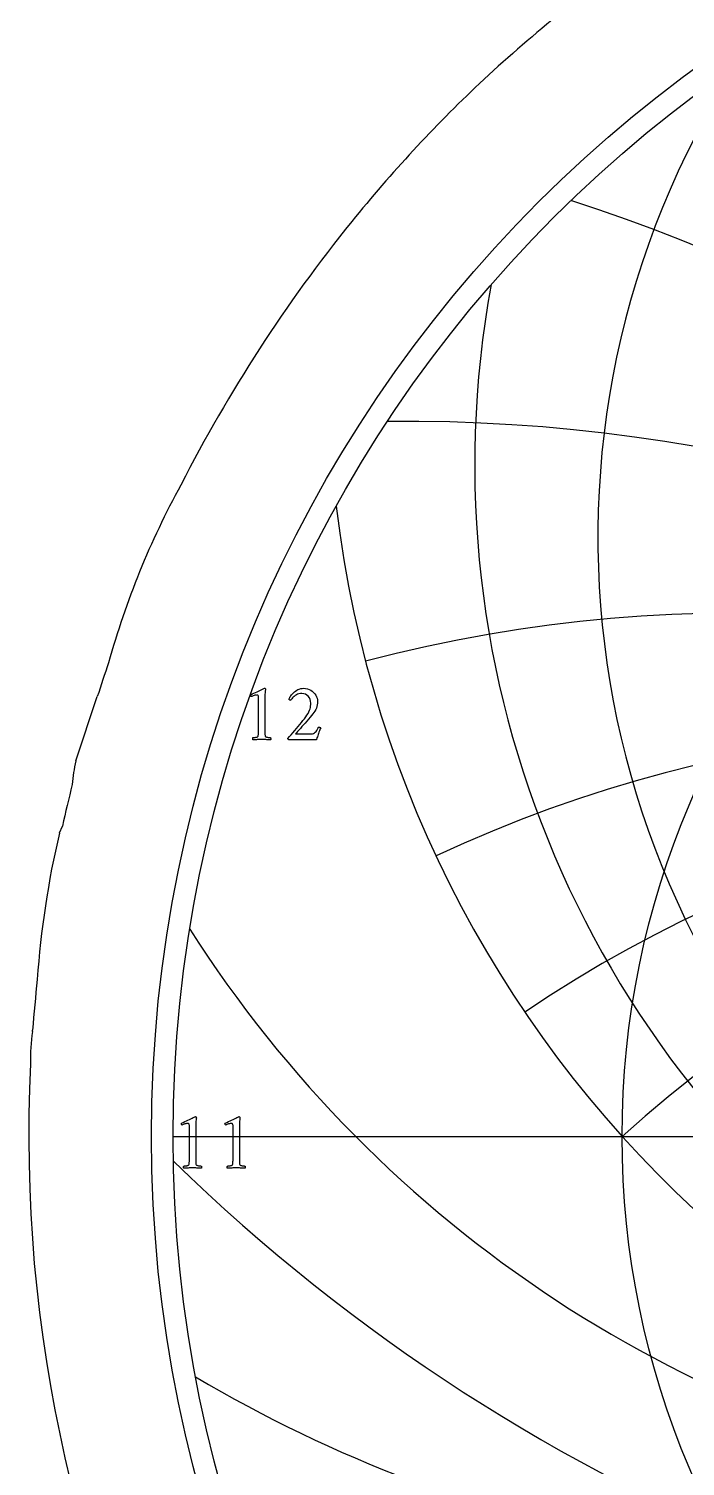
# Model space of a CAD drawing. Header units: millimetres. Extents: x -50 to 50, y -50 to 64.
# Drawn here: x -50 to -27.27, y -11.42 to 38.34 of the extents above; entities that cross this region are included whole.
import ezdxf

# ---------------------------------------------------------------- set-up
doc = ezdxf.new("R2010")
doc.units = ezdxf.units.MM
for name, color, linetype in [('CUT_OUTER', 1, 'Continuous'), ('ENGRAVE', 7, 'Continuous'), ('ENGRAVE_FINE', 8, 'Continuous'), ('GUIDE', 3, 'Continuous'), ('TEXT', 5, 'Continuous')]:
    doc.layers.add(name, color=color, linetype=linetype)

msp = doc.modelspace()

# ---------------------------------------------------------------- linework, layer by layer
at = {"layer": 'CUT_OUTER'}
for points in [[(-48.3675, 12.9985), (-47.6264, 15.2218)], [(-48.9384, 10.501), (-48.9372, 10.5038), (-48.8331, 10.7383)], [(-49.8683, 3.6253), (-49.8645, 3.6782)]]:
    msp.add_lwpolyline(points, dxfattribs=at)
for centre, radius, start, end in [((3.2886, -4.0215), 55.2978, 125.60916, 132.96122), ((-1.0668, 1.1682), 48.533, 133.37373, 141.06052), ((1.9668, -1.2552), 52.4156, 141.08421, 152.99027), ((-19.5869, 8.734), 28.69, 151.21509, 164.50645), ((-2.8089, 0.9361), 47.0393, 160.80997, 162.32013), ((-43.5897, 11.8403), 4.9161, 166.37377, 176.06488), ((-1.1332, 0.2704), 48.835, 165.88747, 167.62253), ((-17.8996, 3.2202), 31.8813, 166.79873, 176.03037), ((-0.6288, 0.0522), 49.369, 173.74957, 175.78799), ((0, -0.0002), 49.9998, 177.11535, 4.43206), ((-43.7761, 2.6938), 6.163, 171.30666, 181.65282)]:
    msp.add_arc(centre, radius, start, end, dxfattribs=at)
at = {"layer": 'ENGRAVE'}
msp.add_lwpolyline([(-45, 0), (45, 0)], dxfattribs=at)
for radius in [45, 29.4565]:
    msp.add_circle((0, 0), radius, dxfattribs=at)
for centre, radius, start, end in [((0, 20.7246), 30.2956, 147.33942, 32.66058), ((0, 23.2522), 34.5595, 169.60534, 10.39466), ((0, 26.5228), 39.6377, 186.81771, 353.18229), ((0, -32.7148), 44.0221, 48, 132), ((0, -32.7148), 44.0221, 48, 132), ((-8.1292, 30.3385), 43.0603, 212.55128, 260.88684), ((-19.4199, 33.6363), 48.7465, 239.41555, 278.08399)]:
    msp.add_arc(centre, radius, start, end, dxfattribs=at)
at = {"layer": 'ENGRAVE_FINE'}
for centre, radius, start, end in [((-52.4635, -32.7148), 68.4862, 18.409528, 71.93986), ((-52.4635, -32.7148), 68.4862, 18.409528, 71.93986), ((-36.9389, -32.7148), 57.4667, 23.457516, 90.642678), ((-36.9389, -32.7148), 57.4667, 23.457516, 90.642678), ((-25.4162, -32.7148), 50.8323, 28.83188, 104.72415), ((-25.4162, -32.7148), 50.8323, 28.83188, 104.72415), ((-16.0227, -32.7148), 46.8473, 34.62999, 115.09932), ((-16.0227, -32.7148), 46.8473, 34.62999, 115.09932), ((-7.7623, -32.7148), 44.7012, 40.97049, 124.0989), ((-7.7623, -32.7148), 44.7012, 40.97049, 124.0989), ((0, 45.402), 64.5313, 225.796451, 314.203549)]:
    msp.add_arc(centre, radius, start, end, dxfattribs=at)
at = {"layer": 'GUIDE'}
msp.add_circle((0, 0), 45.75, dxfattribs=at)
at = {"layer": 'TEXT'}
for points in [[(-42.0445, 14.0535), (-42.0445, 15.1748), (-42.0453, 15.2023), (-42.0477, 15.2252), (-42.0517, 15.2434), (-42.0572, 15.2571), (-42.0648, 15.267), (-42.0746, 15.2741), (-42.0868, 15.2784), (-42.1012, 15.2798), (-42.119, 15.2785), (-42.141, 15.2745), (-42.1672, 15.2678), (-42.1978, 15.2585), (-42.2285, 15.2483), (-42.2552, 15.239), (-42.2781, 15.2306), (-42.2971, 15.223), (-42.3083, 15.2335), (-42.3163, 15.245), (-42.3211, 15.2576), (-42.3227, 15.2713), (-42.3227, 15.2715), (-42.3227, 15.272), (-42.3227, 15.2729), (-42.3227, 15.2741), (-42.3223, 15.2793), (-42.3212, 15.2834), (-42.3195, 15.2864), (-42.317, 15.2883), (-42.2605, 15.314), (-42.2045, 15.3398), (-42.1491, 15.3658), (-42.0941, 15.3919), (-42.0418, 15.417), (-41.9941, 15.4398), (-41.951, 15.4603), (-41.9125, 15.4785), (-41.8806, 15.4934), (-41.8575, 15.5041), (-41.843, 15.5105), (-41.8372, 15.5126), (-41.8316, 15.5126), (-41.825, 15.5115), (-41.8195, 15.5083), (-41.8151, 15.503), (-41.8117, 15.4956), (-41.809, 15.4874), (-41.8067, 15.4799), (-41.8048, 15.4732), (-41.8032, 15.4672), (-41.8039, 15.4628), (-41.806, 15.4498), (-41.8096, 15.428), (-41.8145, 15.3976), (-41.8195, 15.3592), (-41.8231, 15.3135), (-41.8252, 15.2606), (-41.8259, 15.2003), (-41.8259, 14.0535), (-41.8258, 14.0228), (-41.8255, 13.9932), (-41.8251, 13.9646), (-41.8245, 13.9371), (-41.8231, 13.9114), (-41.8206, 13.8881), (-41.8168, 13.8674), (-41.8117, 13.8491), (-41.8069, 13.8422), (-41.7982, 13.8356), (-41.7856, 13.8294), (-41.7691, 13.8236), (-41.7504, 13.8183), (-41.7311, 13.814), (-41.7114, 13.8105), (-41.6911, 13.8079), (-41.672, 13.8061), (-41.6559, 13.8047), (-41.6429, 13.8039), (-41.6329, 13.8037), (-41.629, 13.7969), (-41.6261, 13.7881), (-41.6241, 13.7771), (-41.6229, 13.7639), (-41.623, 13.7508), (-41.6247, 13.7398), (-41.628, 13.7309), (-41.6329, 13.7242), (-41.6746, 13.7269), (-41.7145, 13.7295), (-41.7526, 13.7319), (-41.789, 13.7341), (-41.8252, 13.736), (-41.8628, 13.7373), (-41.9018, 13.7381), (-41.9423, 13.7384), (-41.9811, 13.7381), (-42.0182, 13.7373), (-42.0535, 13.736), (-42.0871, 13.7341), (-42.1209, 13.7319), (-42.1573, 13.7295), (-42.1962, 13.7269), (-42.2375, 13.7242), (-42.2424, 13.7309), (-42.2457, 13.7398), (-42.2474, 13.7508), (-42.2474, 13.7639), (-42.2463, 13.7771), (-42.2442, 13.7881), (-42.2413, 13.7969), (-42.2375, 13.8037), (-42.2275, 13.8039), (-42.2144, 13.8047), (-42.1984, 13.8061), (-42.1793, 13.8079), (-42.159, 13.8105), (-42.1392, 13.814), (-42.12, 13.8183), (-42.1012, 13.8236), (-42.0849, 13.8294), (-42.0729, 13.8356), (-42.0651, 13.8422), (-42.0615, 13.8491), (-42.0564, 13.8674), (-42.0523, 13.8881), (-42.0493, 13.9114), (-42.0473, 13.9371), (-42.0461, 13.9646), (-42.0452, 13.9932), (-42.0446, 14.0228), (-42.0445, 14.0535)], [(-39.8927, 14.1472), (-39.9071, 14.1119), (-39.9218, 14.0744), (-39.9369, 14.0346), (-39.9523, 13.9925), (-39.9676, 13.95), (-39.9821, 13.9091), (-39.996, 13.8698), (-40.0091, 13.8321), (-40.0208, 13.7982), (-40.0304, 13.7703), (-40.0379, 13.7485), (-40.0432, 13.7327), (-41.0027, 13.7327), (-41.007, 13.736), (-41.0115, 13.7402), (-41.0162, 13.7452), (-41.0211, 13.7512), (-41.0255, 13.7573), (-41.0286, 13.7629), (-41.0304, 13.7679), (-41.0311, 13.7725), (-40.9725, 13.8385), (-40.9132, 13.9059), (-40.8533, 13.9747), (-40.7926, 14.045), (-40.7323, 14.1158), (-40.6734, 14.1862), (-40.6159, 14.2563), (-40.5598, 14.326), (-40.5064, 14.3941), (-40.4569, 14.4594), (-40.4113, 14.5219), (-40.3696, 14.5815), (-40.3309, 14.642), (-40.2997, 14.6986), (-40.2762, 14.7513), (-40.2603, 14.8001), (-40.2498, 14.8474), (-40.2422, 14.8959), (-40.2377, 14.9454), (-40.2362, 14.9959), (-40.2416, 15.0641), (-40.2579, 15.1265), (-40.2849, 15.1833), (-40.3228, 15.2344), (-40.369, 15.2766), (-40.4211, 15.3068), (-40.479, 15.3249), (-40.5428, 15.3309), (-40.5964, 15.3279), (-40.6464, 15.3188), (-40.6929, 15.3038), (-40.7358, 15.2826), (-40.775, 15.258), (-40.8103, 15.2323), (-40.8417, 15.2055), (-40.8692, 15.1776), (-40.8927, 15.151), (-40.9118, 15.1279), (-40.9267, 15.1084), (-40.9374, 15.0925), (-40.946, 15.0936), (-40.9548, 15.0971), (-40.9637, 15.1028), (-40.9729, 15.1109), (-40.9809, 15.1195), (-40.9867, 15.1269), (-40.9902, 15.133), (-40.9913, 15.1379), (-40.9852, 15.1529), (-40.9753, 15.1723), (-40.9618, 15.1962), (-40.9445, 15.2245), (-40.9234, 15.2553), (-40.8987, 15.2869), (-40.8702, 15.3192), (-40.838, 15.3522), (-40.8026, 15.3843), (-40.7646, 15.4139), (-40.7239, 15.4411), (-40.6805, 15.4657), (-40.6344, 15.4862), (-40.5857, 15.5009), (-40.5344, 15.5097), (-40.4803, 15.5126), (-40.4151, 15.5084), (-40.353, 15.4959), (-40.2938, 15.4751), (-40.2376, 15.4459), (-40.1858, 15.4101), (-40.1397, 15.3696), (-40.0992, 15.3243), (-40.0645, 15.2741), (-40.0365, 15.2207), (-40.0166, 15.1656), (-40.0046, 15.1086), (-40.0006, 15.0499), (-40.0033, 14.9911), (-40.0112, 14.9342), (-40.0246, 14.879), (-40.0432, 14.8256), (-40.0664, 14.774), (-40.0936, 14.7241), (-40.1246, 14.6761), (-40.1596, 14.6297), (-40.2092, 14.5692), (-40.2614, 14.5066), (-40.3163, 14.4421), (-40.3739, 14.3757), (-40.432, 14.3093), (-40.4885, 14.2451), (-40.5434, 14.183), (-40.5967, 14.123), (-40.6466, 14.0671), (-40.6911, 14.0169), (-40.7303, 13.9727), (-40.7642, 13.9343), (-40.2135, 13.9343), (-40.1742, 13.9375), (-40.1386, 13.9474), (-40.1068, 13.9638), (-40.0787, 13.9868), (-40.0529, 14.0165), (-40.0279, 14.0531), (-40.0039, 14.0967), (-39.9807, 14.1472), (-39.9766, 14.1546), (-39.9701, 14.1599), (-39.961, 14.1631), (-39.9495, 14.1642), (-39.9445, 14.1638), (-39.9381, 14.1628), (-39.9303, 14.161), (-39.9211, 14.1585), (-39.9119, 14.1557), (-39.9041, 14.1528), (-39.8977, 14.15), (-39.8927, 14.1472)], [(-44.438, -0.7774), (-44.438, 0.3439), (-44.4388, 0.3714), (-44.4412, 0.3943), (-44.4452, 0.4126), (-44.4508, 0.4262), (-44.4583, 0.4362), (-44.4682, 0.4433), (-44.4803, 0.4475), (-44.4948, 0.4489), (-44.5125, 0.4476), (-44.5345, 0.4436), (-44.5608, 0.437), (-44.5913, 0.4277), (-44.622, 0.4175), (-44.6488, 0.4081), (-44.6717, 0.3997), (-44.6906, 0.3922), (-44.7018, 0.4026), (-44.7098, 0.4142), (-44.7146, 0.4268), (-44.7162, 0.4404), (-44.7162, 0.4406), (-44.7162, 0.4411), (-44.7162, 0.442), (-44.7162, 0.4433), (-44.7158, 0.4484), (-44.7148, 0.4525), (-44.713, 0.4555), (-44.7105, 0.4575), (-44.654, 0.4831), (-44.598, 0.5089), (-44.5426, 0.5349), (-44.4877, 0.5611), (-44.4353, 0.5862), (-44.3876, 0.609), (-44.3445, 0.6295), (-44.306, 0.6477), (-44.2741, 0.6626), (-44.251, 0.6732), (-44.2365, 0.6796), (-44.2308, 0.6817), (-44.2251, 0.6817), (-44.2185, 0.6807), (-44.213, 0.6775), (-44.2086, 0.6721), (-44.2052, 0.6647), (-44.2026, 0.6565), (-44.2002, 0.6491), (-44.1983, 0.6423), (-44.1967, 0.6363), (-44.1974, 0.632), (-44.1995, 0.6189), (-44.2031, 0.5972), (-44.2081, 0.5668), (-44.213, 0.5283), (-44.2166, 0.4827), (-44.2187, 0.4297), (-44.2194, 0.3695), (-44.2194, -0.7774), (-44.2193, -0.8081), (-44.2191, -0.8377), (-44.2186, -0.8663), (-44.218, -0.8938), (-44.2167, -0.9195), (-44.2141, -0.9427), (-44.2103, -0.9635), (-44.2052, -0.9818), (-44.2004, -0.9887), (-44.1917, -0.9952), (-44.1791, -1.0015), (-44.1626, -1.0073), (-44.1439, -1.0125), (-44.1247, -1.0169), (-44.1049, -1.0204), (-44.0846, -1.0229), (-44.0655, -1.0248), (-44.0494, -1.0261), (-44.0364, -1.0269), (-44.0264, -1.0272), (-44.0226, -1.0339), (-44.0196, -1.0428), (-44.0176, -1.0538), (-44.0164, -1.0669), (-44.0165, -1.0801), (-44.0182, -1.0911), (-44.0215, -1.0999), (-44.0264, -1.1067), (-44.0681, -1.1039), (-44.108, -1.1013), (-44.1461, -1.0989), (-44.1825, -1.0967), (-44.2187, -1.0949), (-44.2563, -1.0935), (-44.2953, -1.0927), (-44.3358, -1.0925), (-44.3747, -1.0927), (-44.4117, -1.0935), (-44.447, -1.0949), (-44.4806, -1.0967), (-44.5145, -1.0989), (-44.5508, -1.1013), (-44.5897, -1.1039), (-44.631, -1.1067), (-44.6359, -1.0999), (-44.6392, -1.0911), (-44.6409, -1.0801), (-44.641, -1.0669), (-44.6398, -1.0538), (-44.6378, -1.0428), (-44.6348, -1.0339), (-44.631, -1.0272), (-44.621, -1.0269), (-44.608, -1.0261), (-44.5919, -1.0248), (-44.5728, -1.0229), (-44.5525, -1.0204), (-44.5327, -1.0169), (-44.5135, -1.0125), (-44.4948, -1.0073), (-44.4784, -1.0015), (-44.4664, -0.9952), (-44.4586, -0.9887), (-44.455, -0.9818), (-44.4499, -0.9635), (-44.4458, -0.9427), (-44.4428, -0.9195), (-44.4408, -0.8938), (-44.4396, -0.8663), (-44.4387, -0.8377), (-44.4382, -0.8081), (-44.438, -0.7774)], [(-42.9278, -0.7774), (-42.9278, 0.3439), (-42.9286, 0.3714), (-42.931, 0.3943), (-42.935, 0.4126), (-42.9406, 0.4262), (-42.9481, 0.4362), (-42.958, 0.4433), (-42.9701, 0.4475), (-42.9846, 0.4489), (-43.0023, 0.4476), (-43.0243, 0.4436), (-43.0506, 0.437), (-43.0811, 0.4277), (-43.1118, 0.4175), (-43.1386, 0.4081), (-43.1615, 0.3997), (-43.1804, 0.3922), (-43.1916, 0.4026), (-43.1996, 0.4142), (-43.2044, 0.4268), (-43.206, 0.4404), (-43.206, 0.4406), (-43.206, 0.4411), (-43.206, 0.442), (-43.206, 0.4433), (-43.2056, 0.4484), (-43.2046, 0.4525), (-43.2028, 0.4555), (-43.2003, 0.4575), (-43.1438, 0.4831), (-43.0878, 0.5089), (-43.0324, 0.5349), (-42.9775, 0.5611), (-42.9251, 0.5862), (-42.8774, 0.609), (-42.8343, 0.6295), (-42.7958, 0.6477), (-42.7639, 0.6626), (-42.7408, 0.6732), (-42.7263, 0.6796), (-42.7206, 0.6817), (-42.7149, 0.6817), (-42.7083, 0.6807), (-42.7028, 0.6775), (-42.6984, 0.6721), (-42.695, 0.6647), (-42.6924, 0.6565), (-42.6901, 0.6491), (-42.6881, 0.6423), (-42.6865, 0.6363), (-42.6872, 0.632), (-42.6893, 0.6189), (-42.6929, 0.5972), (-42.6979, 0.5668), (-42.7028, 0.5283), (-42.7064, 0.4827), (-42.7085, 0.4297), (-42.7092, 0.3695), (-42.7092, -0.7774), (-42.7091, -0.8081), (-42.7089, -0.8377), (-42.7084, -0.8663), (-42.7078, -0.8938), (-42.7065, -0.9195), (-42.7039, -0.9427), (-42.7001, -0.9635), (-42.695, -0.9818), (-42.6902, -0.9887), (-42.6815, -0.9952), (-42.6689, -1.0015), (-42.6524, -1.0073), (-42.6337, -1.0125), (-42.6145, -1.0169), (-42.5947, -1.0204), (-42.5744, -1.0229), (-42.5553, -1.0248), (-42.5392, -1.0261), (-42.5262, -1.0269), (-42.5162, -1.0272), (-42.5124, -1.0339), (-42.5094, -1.0428), (-42.5074, -1.0538), (-42.5062, -1.0669), (-42.5063, -1.0801), (-42.508, -1.0911), (-42.5113, -1.0999), (-42.5162, -1.1067), (-42.5579, -1.1039), (-42.5978, -1.1013), (-42.6359, -1.0989), (-42.6723, -1.0967), (-42.7085, -1.0949), (-42.7461, -1.0935), (-42.7852, -1.0927), (-42.8256, -1.0925), (-42.8645, -1.0927), (-42.9015, -1.0935), (-42.9368, -1.0949), (-42.9704, -1.0967), (-43.0043, -1.0989), (-43.0406, -1.1013), (-43.0795, -1.1039), (-43.1208, -1.1067), (-43.1257, -1.0999), (-43.129, -1.0911), (-43.1307, -1.0801), (-43.1308, -1.0669), (-43.1296, -1.0538), (-43.1276, -1.0428), (-43.1246, -1.0339), (-43.1208, -1.0272), (-43.1108, -1.0269), (-43.0978, -1.0261), (-43.0817, -1.0248), (-43.0626, -1.0229), (-43.0423, -1.0204), (-43.0225, -1.0169), (-43.0033, -1.0125), (-42.9846, -1.0073), (-42.9682, -1.0015), (-42.9562, -0.9952), (-42.9484, -0.9887), (-42.9448, -0.9818), (-42.9397, -0.9635), (-42.9356, -0.9427), (-42.9326, -0.9195), (-42.9306, -0.8938), (-42.9294, -0.8663), (-42.9285, -0.8377), (-42.928, -0.8081), (-42.9278, -0.7774)]]:
    msp.add_lwpolyline(points, close=True, dxfattribs=at)

doc.saveas('drawing.dxf')
